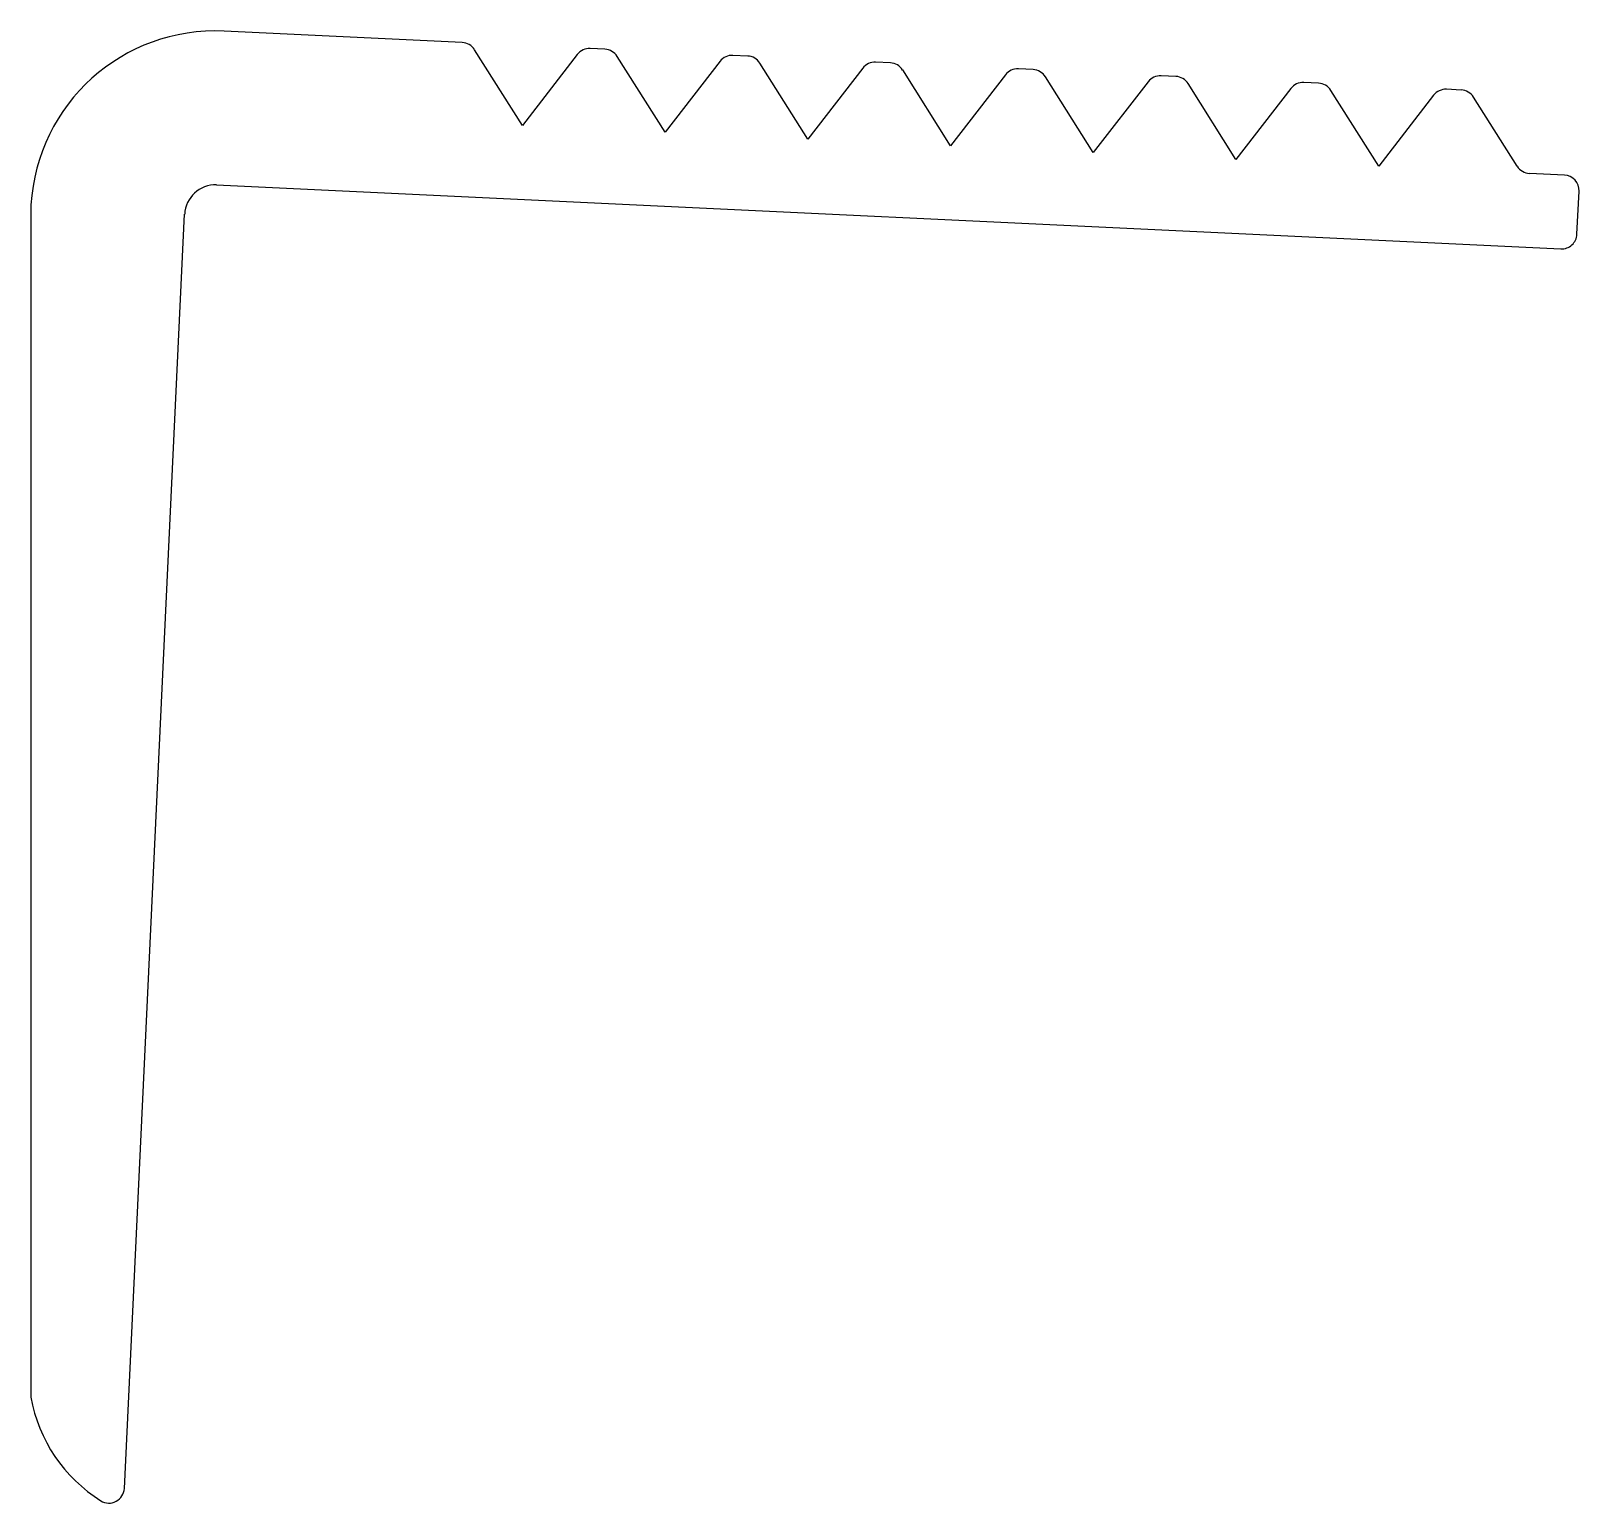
# Model space of a CAD drawing. Extents: x -5.7 to 19.5, y -14.9 to 9.
import ezdxf

# ---------------------------------------------------------------- set-up
doc = ezdxf.new("R2010")
doc.units = 0
doc.layers.get('0').update_dxf_attribs({"linetype": 'CONTINUOUS'})

msp = doc.modelspace()

# ---------------------------------------------------------------- linework, layer by layer
for p, q in [((1.349, 8.805), (-2.516, 8.988)), ((2.326, 7.457), (1.549, 8.688)), ((3.217, 8.609), (2.326, 7.457)), ((3.667, 8.694), (3.427, 8.706)), ((4.644, 7.346), (3.866, 8.578)), ((5.984, 8.584), (5.744, 8.596)), ((5.535, 8.499), (4.644, 7.346)), ((6.961, 7.236), (6.183, 8.468)), ((7.852, 8.389), (6.961, 7.236)), ((8.301, 8.474), (8.062, 8.485)), ((9.278, 7.126), (8.501, 8.358)), ((10.619, 8.364), (10.379, 8.375)), ((10.17, 8.279), (9.278, 7.126)), ((11.596, 7.016), (10.818, 8.248)), ((12.487, 8.168), (11.596, 7.016)), ((12.936, 8.254), (12.697, 8.265)), ((13.913, 6.906), (13.136, 8.137)), ((14.804, 8.058), (13.913, 6.906)), ((15.253, 8.144), (15.014, 8.155)), ((17.571, 8.033), (17.331, 8.045)), ((16.231, 6.796), (15.453, 8.027)), ((17.122, 7.948), (16.231, 6.796)), ((18.479, 6.796), (17.77, 7.917)), ((19.245, 6.652), (18.678, 6.679)), ((-2.64, 6.492), (19.188, 5.454)), ((19.45, 5.691), (19.483, 6.391)), ((-5.654, 6.169), (-5.654, -13.194)), ((-4.137, -14.672), (-3.158, 6.015))]:
    msp.add_line(p, q)
for centre, radius, start, end in [((-2.659, 5.992), 3, 87.2782, 176.6031), ((1.337, 8.555), 0.25, 32.267, 87.2792), ((3.415, 8.456), 0.25, 87.2717, 142.2873), ((3.655, 8.445), 0.25, 32.267, 87.2717), ((5.733, 8.346), 0.25, 87.2717, 142.2874), ((5.972, 8.335), 0.25, 32.2694, 87.2717), ((8.05, 8.236), 0.25, 87.2857, 142.2847), ((8.289, 8.224), 0.25, 32.267, 87.2857), ((10.367, 8.126), 0.25, 87.2717, 142.2874), ((10.607, 8.114), 0.25, 32.267, 87.2717), ((12.685, 8.015), 0.25, 87.2718, 142.2874), ((12.924, 8.004), 0.25, 32.2693, 87.2718), ((15.002, 7.905), 0.25, 87.2856, 142.2846), ((15.242, 7.894), 0.25, 32.267, 87.2856), ((17.319, 7.795), 0.25, 87.2718, 142.2874), ((17.559, 7.784), 0.25, 32.2694, 87.2718), ((18.69, 6.929), 0.25, 212.2694, 267.2761), ((19.233, 6.403), 0.25, 357.2832, 87.2761), ((-2.658, 5.992), 0.5, 87.9084, 177.2779), ((19.2, 5.703), 0.25, 267.2776, 357.2832), ((-3.193, -12.754), 2.5, 190.1417, 237.9592), ((-4.387, -14.661), 0.25, 237.9592, 357.2776)]:
    msp.add_arc(centre, radius, start, end)

doc.saveas('drawing.dxf')
